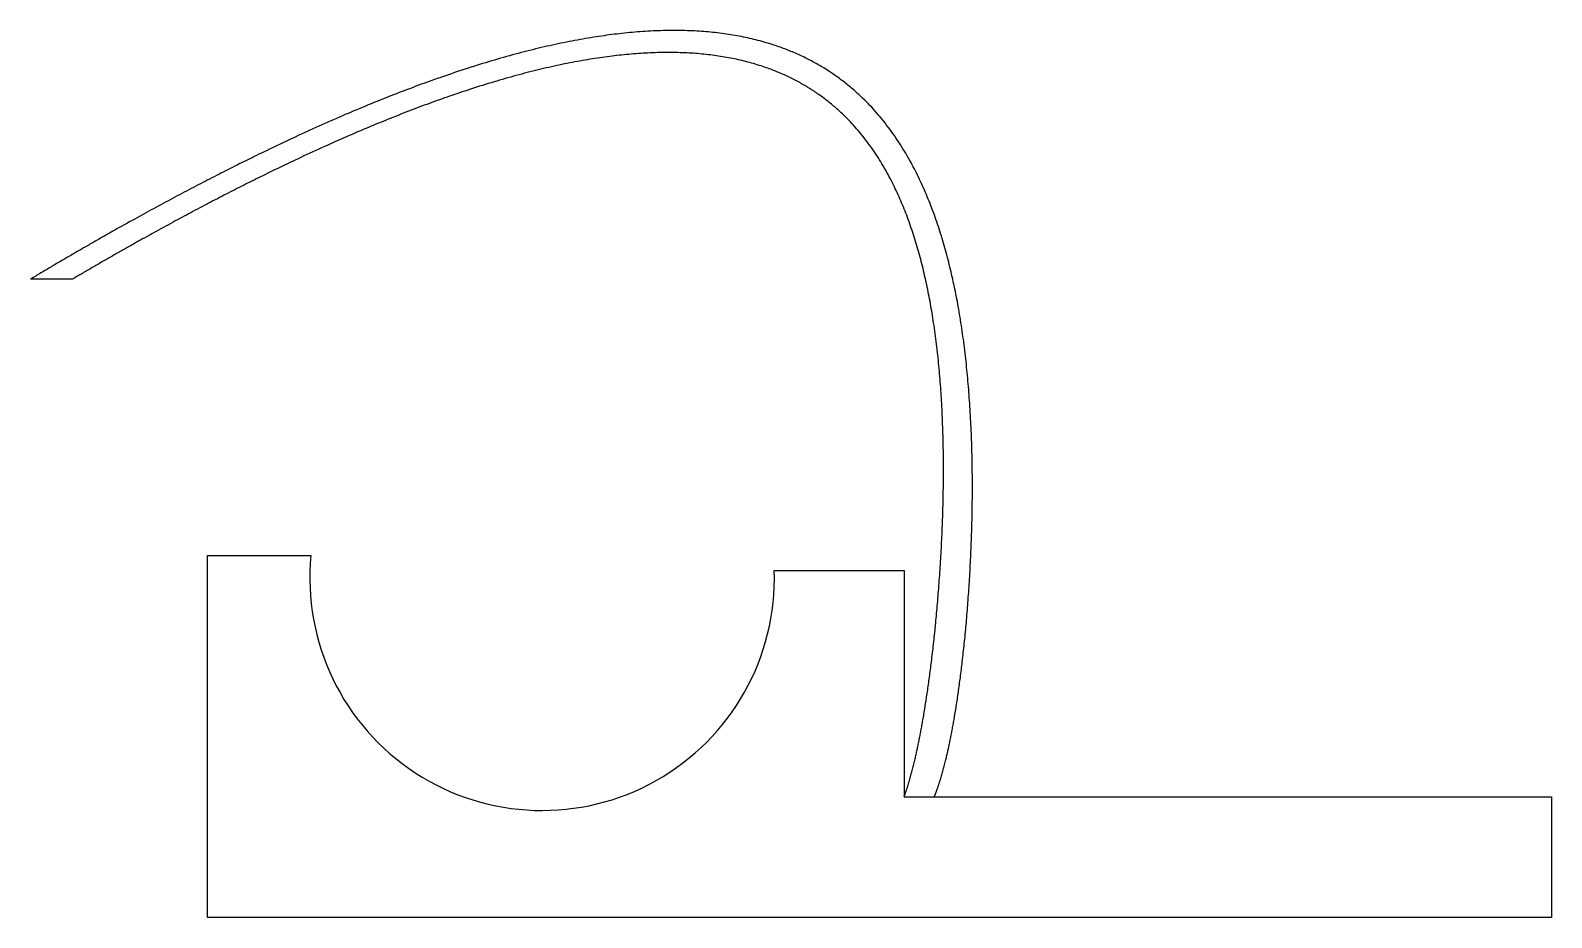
# Model space of a CAD drawing. Header units: millimetres. Extents: x -28.1 to 22.3, y -6 to 23.4.
import ezdxf

# ---------------------------------------------------------------- set-up
doc = ezdxf.new("R2010")
doc.units = ezdxf.units.MM
doc.layers.get('0').update_dxf_attribs({"linetype": 'CONTINUOUS'})

msp = doc.modelspace()

# ---------------------------------------------------------------- linework, layer by layer
for p, q in [((-26.756, 15.159), (-28.15, 15.159)), ((0.814, -2), (1.814, -2))]:
    msp.add_line(p, q)
msp.add_lwpolyline([(-22.277, -6), (-22.277, 6), (-18.882, 6, -0.016238), (-18.85, 5.999, 1.067151), (-3.49, 5.5), (0.814, 5.5), (0.814, -2), (22.277, -2), (22.277, -6)], format="xyb", close=True)
for points in [[(1.814, -2), (1.903, -1.781), (2.076, -1.284), (2.319, -0.367), (2.611, 1.202), (2.909, 3.73), (3.102, 6.762), (3.111, 10.143), (2.823, 13.633), (2.109, 16.95), (0.841, 19.815), (-1.09, 21.98), (-3.745, 23.281), (-7.146, 23.636), (-11.289, 23.015), (-16.156, 21.42), (-20.612, 19.382), (-24.262, 17.432), (-26.831, 15.948), (-28.15, 15.159)], [(0.814, -2), (0.895, -1.781), (1.053, -1.289), (1.28, -0.391), (1.564, 1.131), (1.873, 3.563), (2.102, 6.468), (2.176, 9.707), (1.984, 13.057), (1.401, 16.256), (0.298, 19.039), (-1.432, 21.169), (-3.857, 22.484), (-7.002, 22.902), (-10.864, 22.393), (-15.43, 20.957), (-19.628, 19.082), (-23.076, 17.275), (-25.507, 15.894), (-26.756, 15.159)]]:
    msp.add_open_spline(points, degree=5)

doc.saveas('drawing.dxf')
